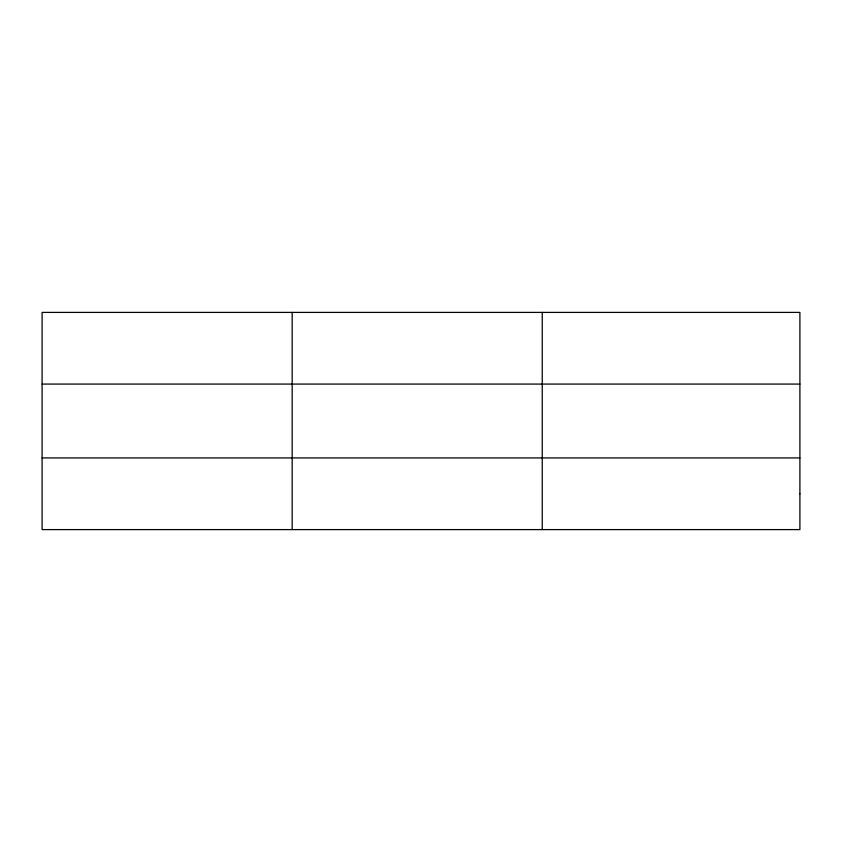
<?xml version="1.0" encoding="UTF-8"?>
<svg xmlns="http://www.w3.org/2000/svg" width="842" height="842" viewBox="0 0 842 842"><rect width="100%" height="100%" fill="white"/><g stroke="black" fill="none" stroke-linecap="round" stroke-linejoin="round"><path stroke-width="1.26" d="M292.174 529.597L292.174 312.403M542.248 529.597L542.248 312.403M42.1 384.078L799.9 384.078M42.1 457.922L799.9 457.922M799.9 493.759L799.9 529.597L42.1 529.597L42.1 312.403L799.9 312.403L799.9 493.759"/></g></svg>
